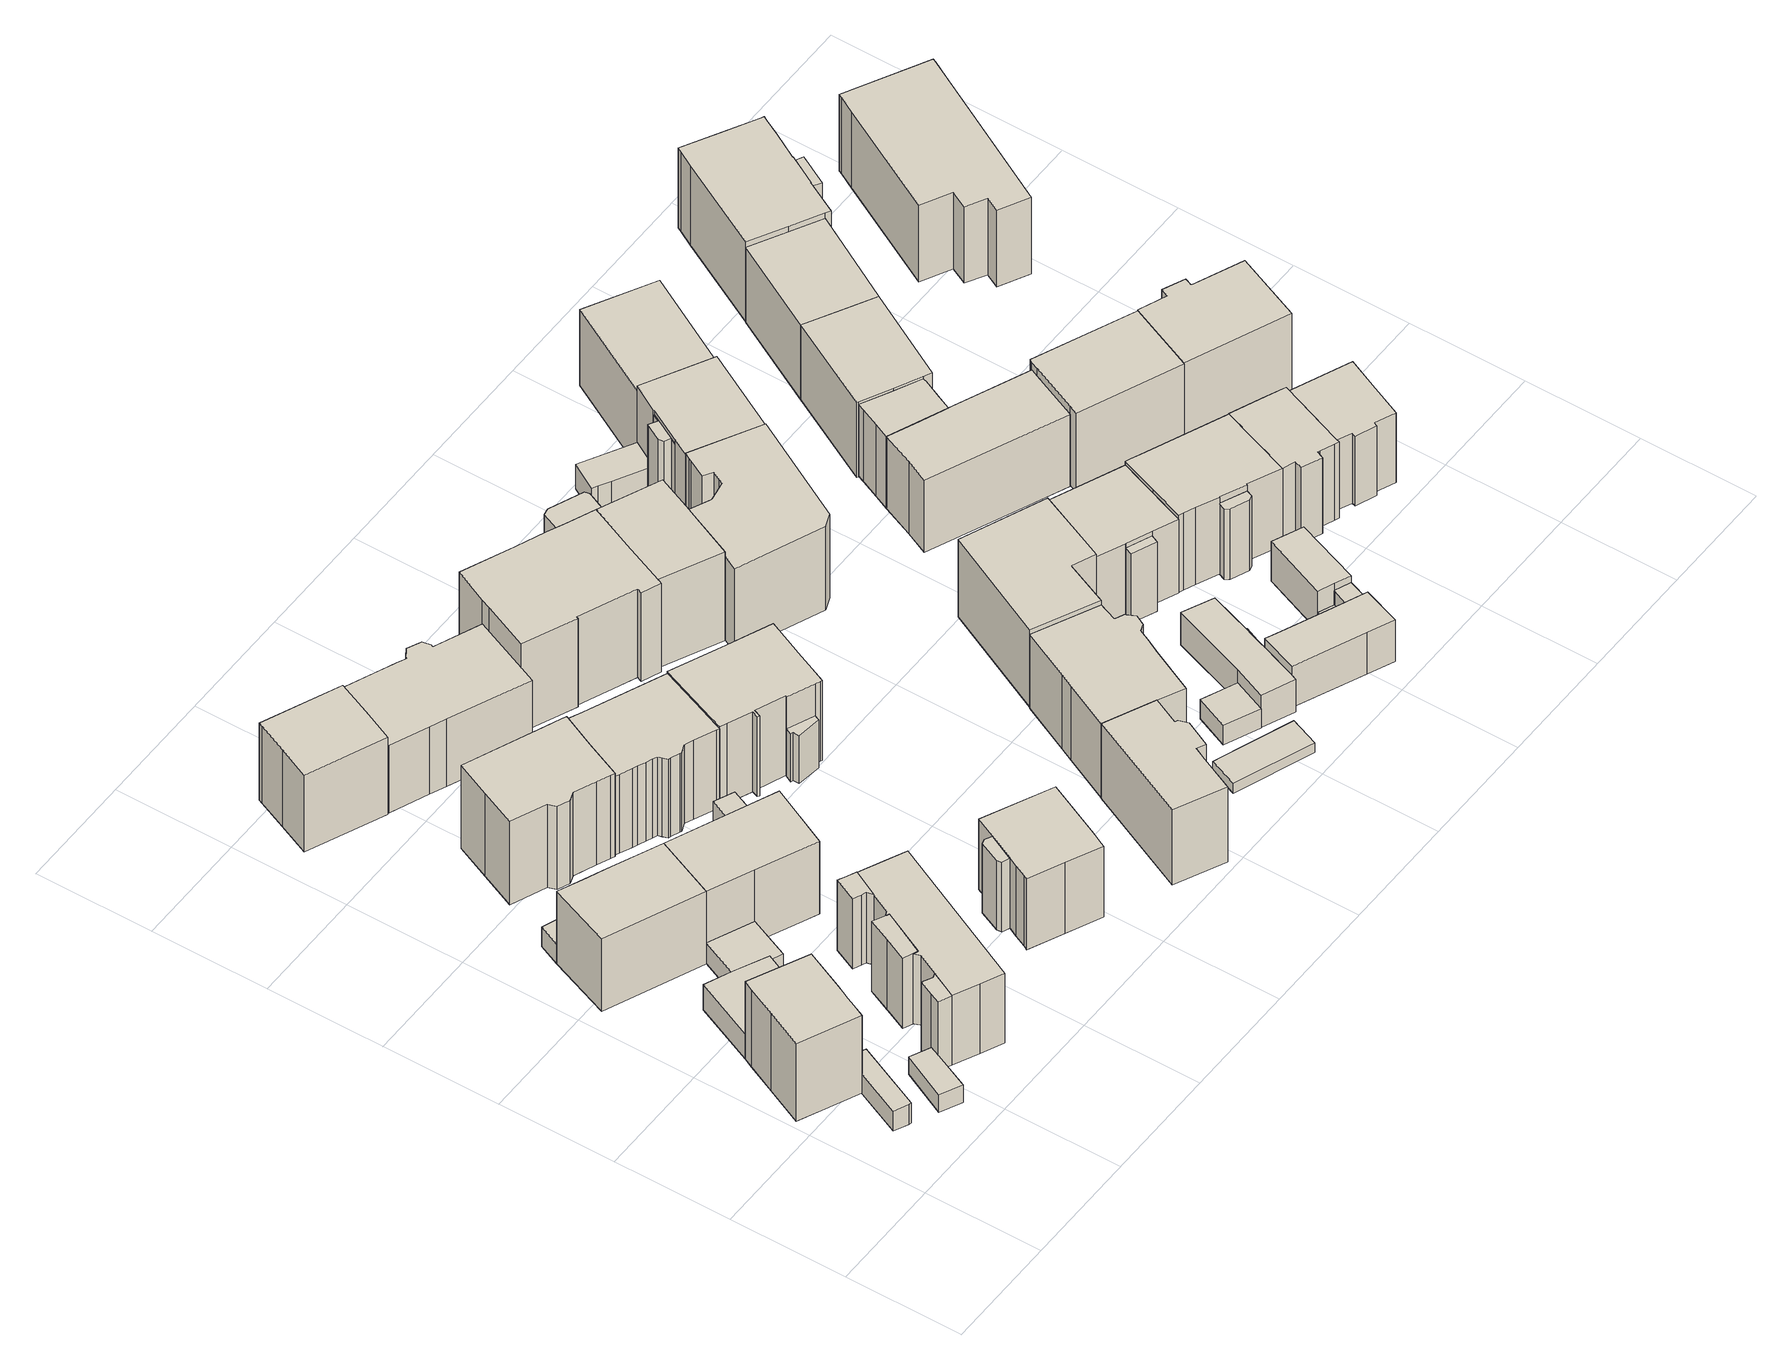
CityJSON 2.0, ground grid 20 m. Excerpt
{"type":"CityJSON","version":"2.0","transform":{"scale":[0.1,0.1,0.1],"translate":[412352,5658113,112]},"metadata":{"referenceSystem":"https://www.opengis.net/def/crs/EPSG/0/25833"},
"CityObjects":{
"building1":{"type":"Building","attributes":{"Dachtyp_tdc":"tdcPolyFlatRoof","Gemeindeschluessel":14612000,"Dachneigung":34.34,"QualitaetDacherkennung":62,"Geometrietyp2DReferenz":"3000","measuredHeight":5.16,"function":"31001_9998","roofType":"2100"},"geometry":[{"type":"Solid","lod":"1","boundaries":[[[[0,1,2,3,4,5]],[[6,7,8,9,10,11]],[[5,7,6,0]],[[4,8,7,5]],[[3,9,8,4]],[[2,10,9,3]],[[1,11,10,2]],[[0,6,11,1]]]]}]},
"building2":{"type":"Building","attributes":{"Dachtyp_tdc":"tdcGableRoof","Gemeindeschluessel":14612000,"Dachneigung":28.25,"QualitaetDacherkennung":65,"Geometrietyp2DReferenz":"3000","measuredHeight":18.01,"function":"31001_9998","roofType":"3100"},"geometry":[{"type":"Solid","lod":"1","boundaries":[[[[12,13,14,15,16,17,18,19]],[[20,21,22,23,24,25,26,27]],[[19,21,20,12]],[[18,22,21,19]],[[17,23,22,18]],[[16,24,23,17]],[[15,25,24,16]],[[14,26,25,15]],[[13,27,26,14]],[[12,20,27,13]]]]}]},
"building3":{"type":"Building","attributes":{"Dachtyp_tdc":"tdcPolyFlatRoof","Gemeindeschluessel":14612000,"Dachneigung":16.2,"QualitaetDacherkennung":81,"Geometrietyp2DReferenz":"3000","measuredHeight":4.14,"function":"31001_9998","roofType":"2100"},"geometry":[{"type":"Solid","lod":"1","boundaries":[[[[28,29,30,31,32]],[[33,34,35,36,37]],[[32,34,33,28]],[[31,35,34,32]],[[30,36,35,31]],[[29,37,36,30]],[[28,33,37,29]]]]}]},
"building4":{"type":"Building","attributes":{"Dachtyp_tdc":"tdcPolyFlatRoof","Gemeindeschluessel":14612000,"Dachneigung":0,"QualitaetDacherkennung":39,"Geometrietyp2DReferenz":"3000","measuredHeight":5.21,"function":"31001_9998","roofType":"1000"},"geometry":[{"type":"Solid","lod":"1","boundaries":[[[[38,39,40,41,42]],[[27,43,44,45,20]],[[42,43,27,38]],[[41,44,43,42]],[[40,45,44,41]],[[39,20,45,40]],[[38,27,20,39]]]]}]},
"building5":{"type":"Building","attributes":{"Dachtyp_tdc":"tdcFreeFormRoof","Gemeindeschluessel":14612000,"Dachneigung":33.65,"QualitaetDacherkennung":69,"Geometrietyp2DReferenz":"3000","measuredHeight":16.88,"function":"31001_9998","roofType":"5000"},"geometry":[{"type":"Solid","lod":"1","boundaries":[[[[46,47,48,49,50,51]],[[52,53,54,55,56,57]],[[51,53,52,46]],[[50,54,53,51]],[[49,55,54,50]],[[48,56,55,49]],[[47,57,56,48]],[[46,52,57,47]]]]}]},
"building6":{"type":"Building","attributes":{"Dachtyp_tdc":"tdcPolyFlatRoof","Gemeindeschluessel":14612000,"Dachneigung":0,"QualitaetDacherkennung":39,"Geometrietyp2DReferenz":"3000","measuredHeight":3.99,"function":"31001_9998","roofType":"1000"},"geometry":[{"type":"Solid","lod":"1","boundaries":[[[[58,59,60,61,62]],[[53,63,64,55,54]],[[62,63,53,58]],[[61,64,63,62]],[[60,55,64,61]],[[59,54,55,60]],[[58,53,54,59]]]]}]},
"building7":{"type":"Building","attributes":{"Dachtyp_tdc":"tdcPolyFlatRoof","Gemeindeschluessel":14612000,"Dachneigung":0,"QualitaetDacherkennung":56,"Geometrietyp2DReferenz":"3000","measuredHeight":4.19,"function":"31001_9998","roofType":"1000"},"geometry":[{"type":"Solid","lod":"1","boundaries":[[[[65,66,67,68,69]],[[70,71,72,73,74]],[[69,71,70,65]],[[68,72,71,69]],[[67,73,72,68]],[[66,74,73,67]],[[65,70,74,66]]]]}]},
"building8":{"type":"Building","attributes":{"Gemeindeschluessel":14612000,"Geometrietyp2DReferenz":"3000","function":"31001_9998","roofType":"9999"},"children":["building8-1","building8-2","building8-3","building8-4"]},
"building8-1":{"type":"BuildingPart","attributes":{"Dachtyp_tdc":"tdcGableRoof","Dachneigung":26.52,"QualitaetDacherkennung":66,"Geometrietyp2DReferenz":"3000","measuredHeight":15.85,"roofType":"3100"},"parents":["building8"],"geometry":[{"type":"Solid","lod":"1","boundaries":[[[[75,76,77,78,79,80,81,82,83,84,85,86,87,88]],[[89,90,91,92,93,94,95,96,97,98,99,100,101,102]],[[88,90,89,75]],[[87,91,90,88]],[[86,92,91,87]],[[85,93,92,86]],[[84,94,93,85]],[[83,95,94,84]],[[82,96,95,83]],[[81,97,96,82]],[[80,98,97,81]],[[79,99,98,80]],[[78,100,99,79]],[[77,101,100,78]],[[76,102,101,77]],[[75,89,102,76]]]]}]},
"building8-2":{"type":"BuildingPart","attributes":{"Dachtyp_tdc":"tdcGableRoof","Dachneigung":33.13,"QualitaetDacherkennung":48,"Geometrietyp2DReferenz":"3000","measuredHeight":15.99,"roofType":"3100"},"parents":["building8"],"geometry":[{"type":"Solid","lod":"1","boundaries":[[[[103,104,105,106,107,108,109]],[[93,92,91,90,110,111,112]],[[109,92,93,103]],[[108,91,92,109]],[[107,90,91,108]],[[106,110,90,107]],[[105,111,110,106]],[[104,112,111,105]],[[103,93,112,104]]]]}]},
"building8-3":{"type":"BuildingPart","attributes":{"Dachtyp_tdc":"tdcPolyFlatRoof","Dachneigung":33.88,"QualitaetDacherkennung":42,"Geometrietyp2DReferenz":"3000","measuredHeight":16.02,"roofType":"2100"},"parents":["building8"],"geometry":[{"type":"Solid","lod":"1","boundaries":[[[[113,114,115,116,117,118]],[[101,119,120,121,122,102]],[[118,119,101,113]],[[117,120,119,118]],[[116,121,120,117]],[[115,122,121,116]],[[114,102,122,115]],[[113,101,102,114]]]]}]},
"building8-4":{"type":"BuildingPart","attributes":{"Dachtyp_tdc":"tdcFreeFormRoof","Dachneigung":62.09,"QualitaetDacherkennung":12,"Geometrietyp2DReferenz":"3000","measuredHeight":16.05,"roofType":"5000"},"parents":["building8"],"geometry":[{"type":"Solid","lod":"1","boundaries":[[[[123,124,125,126,127,128,129]],[[130,96,95,131,132,133,134]],[[128,96,130,129]],[[127,95,96,128]],[[126,131,95,127]],[[125,132,131,126]],[[124,133,132,125]],[[123,134,133,124]],[[129,130,134,123]]]]}]},
"building9":{"type":"Building","attributes":{"Dachtyp_tdc":"tdcFreeFormRoof","Gemeindeschluessel":14612000,"Dachneigung":34.91,"QualitaetDacherkennung":48,"Geometrietyp2DReferenz":"3000","measuredHeight":17.02,"function":"31001_9998","roofType":"5000"},"geometry":[{"type":"Solid","lod":"1","boundaries":[[[[48,47,135,136,137,138]],[[56,139,140,141,142,57]],[[138,139,56,48]],[[137,140,139,138]],[[136,141,140,137]],[[135,142,141,136]],[[47,57,142,135]],[[48,56,57,47]]]]}]},
"building10":{"type":"Building","attributes":{"Dachtyp_tdc":"tdcGableRoof","Gemeindeschluessel":14612000,"Dachneigung":26.58,"QualitaetDacherkennung":82,"Geometrietyp2DReferenz":"3000","measuredHeight":17.39,"function":"31001_9998","roofType":"3100"},"geometry":[{"type":"Solid","lod":"1","boundaries":[[[[143,144,145,146,147,148,149]],[[150,151,152,153,154,155,156]],[[149,151,150,143]],[[148,152,151,149]],[[147,153,152,148]],[[146,154,153,147]],[[145,155,154,146]],[[144,156,155,145]],[[143,150,156,144]]]]}]},
"building11":{"type":"Building","attributes":{"Dachtyp_tdc":"tdcGableRoof","Gemeindeschluessel":14612000,"Dachneigung":32.13,"QualitaetDacherkennung":77,"Geometrietyp2DReferenz":"3000","measuredHeight":19.62,"function":"31001_9998","roofType":"3100"},"geometry":[{"type":"Solid","lod":"1","boundaries":[[[[157,158,159,160,161,162,163,164,165,166,167,168,169,170]],[[171,172,173,174,175,176,177,178,179,180,181,182,183,184]],[[170,172,171,157]],[[169,173,172,170]],[[168,174,173,169]],[[167,175,174,168]],[[166,176,175,167]],[[165,177,176,166]],[[164,178,177,165]],[[163,179,178,164]],[[162,180,179,163]],[[161,181,180,162]],[[160,182,181,161]],[[159,183,182,160]],[[158,184,183,159]],[[157,171,184,158]]]]}]},
"building12":{"type":"Building","attributes":{"Dachtyp_tdc":"tdcPolyFlatRoof","Gemeindeschluessel":14612000,"Dachneigung":3.37,"QualitaetDacherkennung":63,"Geometrietyp2DReferenz":"3000","measuredHeight":4.51,"function":"31001_9998","roofType":"2100"},"geometry":[{"type":"Solid","lod":"1","boundaries":[[[[185,186,187,188]],[[189,190,191,192]],[[188,190,189,185]],[[187,191,190,188]],[[186,192,191,187]],[[185,189,192,186]]]]}]},
"building13":{"type":"Building","attributes":{"Gemeindeschluessel":14612000,"Geometrietyp2DReferenz":"3000","function":"31001_9998","roofType":"9999"},"children":["building13-1","building13-2"]},
"building13-1":{"type":"BuildingPart","attributes":{"Dachtyp_tdc":"tdcPolyFlatRoof","Dachneigung":0,"QualitaetDacherkennung":64,"Geometrietyp2DReferenz":"3000","measuredHeight":14.46,"roofType":"1000"},"parents":["building13"],"geometry":[{"type":"Solid","lod":"1","boundaries":[[[[193,194,195,196,197,198]],[[199,200,201,202,203,204]],[[198,200,199,193]],[[197,201,200,198]],[[196,202,201,197]],[[195,203,202,196]],[[194,204,203,195]],[[193,199,204,194]]]]}]},
"building13-2":{"type":"BuildingPart","attributes":{"Dachtyp_tdc":"tdcGableRoof","Dachneigung":15.52,"QualitaetDacherkennung":76,"Geometrietyp2DReferenz":"3000","measuredHeight":15.47,"roofType":"3100"},"parents":["building13"],"geometry":[{"type":"Solid","lod":"1","boundaries":[[[[205,206,207,208,209,210,211,212,213,214,215,216,217]],[[218,219,220,221,222,223,224,199,204,225,226,227,228]],[[217,219,218,205]],[[216,220,219,217]],[[215,221,220,216]],[[214,222,221,215]],[[213,223,222,214]],[[212,224,223,213]],[[211,199,224,212]],[[210,204,199,211]],[[209,225,204,210]],[[208,226,225,209]],[[207,227,226,208]],[[206,228,227,207]],[[205,218,228,206]]]]}]},
"building14":{"type":"Building","attributes":{"Dachtyp_tdc":"tdcFreeFormRoof","Gemeindeschluessel":14612000,"Dachneigung":14.68,"QualitaetDacherkennung":11,"Geometrietyp2DReferenz":"3000","measuredHeight":4.76,"function":"31001_9998","roofType":"5000"},"geometry":[{"type":"Solid","lod":"1","boundaries":[[[[229,230,231,232,233]],[[189,234,235,236,190]],[[233,234,189,229]],[[232,235,234,233]],[[231,236,235,232]],[[230,190,236,231]],[[229,189,190,230]]]]}]},
"building15":{"type":"Building","attributes":{"Dachtyp_tdc":"tdcGableRoof","Gemeindeschluessel":14612000,"Dachneigung":31.73,"QualitaetDacherkennung":75,"Geometrietyp2DReferenz":"3000","measuredHeight":18.69,"function":"31001_9998","roofType":"3100"},"geometry":[{"type":"Solid","lod":"1","boundaries":[[[[237,238,239,240,241,242,243,244,245,246,247,248,249,250,251,252,253,254,255,256,257,258]],[[259,260,261,262,263,264,265,266,267,268,269,270,271,272,273,274,275,276,277,278,279,280]],[[258,260,259,237]],[[257,261,260,258]],[[256,262,261,257]],[[255,263,262,256]],[[254,264,263,255]],[[253,265,264,254]],[[252,266,265,253]],[[251,267,266,252]],[[250,268,267,251]],[[249,269,268,250]],[[248,270,269,249]],[[247,271,270,248]],[[246,272,271,247]],[[245,273,272,246]],[[244,274,273,245]],[[243,275,274,244]],[[242,276,275,243]],[[241,277,276,242]],[[240,278,277,241]],[[239,279,278,240]],[[238,280,279,239]],[[237,259,280,238]]]]}]},
"building16":{"type":"Building","attributes":{"Dachtyp_tdc":"tdcPolyFlatRoof","Gemeindeschluessel":14612000,"Dachneigung":0,"QualitaetDacherkennung":41,"Geometrietyp2DReferenz":"3000","measuredHeight":13.94,"function":"31001_9998","roofType":"1000"},"geometry":[{"type":"Solid","lod":"1","boundaries":[[[[281,282,283,284,285,286,287,288,289,290,291,292,293,294,295,296,297]],[[298,299,300,301,302,303,304,305,306,307,308,309,310,311,312,313,314]],[[297,299,298,281]],[[296,300,299,297]],[[295,301,300,296]],[[294,302,301,295]],[[293,303,302,294]],[[292,304,303,293]],[[291,305,304,292]],[[290,306,305,291]],[[289,307,306,290]],[[288,308,307,289]],[[287,309,308,288]],[[286,310,309,287]],[[285,311,310,286]],[[284,312,311,285]],[[283,313,312,284]],[[282,314,313,283]],[[281,298,314,282]]]]}]},
"building17":{"type":"Building","attributes":{"Gemeindeschluessel":14612000,"Geometrietyp2DReferenz":"3000","function":"31001_9998","roofType":"9999"},"children":["building17-1","building17-2"]},
"building17-1":{"type":"BuildingPart","attributes":{"Dachtyp_tdc":"tdcFreeFormRoof","Dachneigung":54.21,"QualitaetDacherkennung":9,"Geometrietyp2DReferenz":"3000","measuredHeight":11.72,"roofType":"5000"},"parents":["building17"],"geometry":[{"type":"Solid","lod":"1","boundaries":[[[[315,316,317,318,319,320]],[[321,322,323,324,325,326]],[[320,322,321,315]],[[319,323,322,320]],[[318,324,323,319]],[[317,325,324,318]],[[316,326,325,317]],[[315,321,326,316]]]]}]},
"building17-2":{"type":"BuildingPart","attributes":{"Dachtyp_tdc":"tdcGableRoof","Dachneigung":31.08,"QualitaetDacherkennung":66,"Geometrietyp2DReferenz":"3000","measuredHeight":18.93,"roofType":"3100"},"parents":["building17"],"geometry":[{"type":"Solid","lod":"1","boundaries":[[[[327,328,329,330,331,332,333,334,335,336,337,338,339,340,341,342,343,344]],[[321,326,345,346,347,348,349,350,351,352,353,354,355,356,357,358,359,360]],[[344,326,321,327]],[[343,345,326,344]],[[342,346,345,343]],[[341,347,346,342]],[[340,348,347,341]],[[339,349,348,340]],[[338,350,349,339]],[[337,351,350,338]],[[336,352,351,337]],[[335,353,352,336]],[[334,354,353,335]],[[333,355,354,334]],[[332,356,355,333]],[[331,357,356,332]],[[330,358,357,331]],[[329,359,358,330]],[[328,360,359,329]],[[327,321,360,328]]]]}]},
"building18":{"type":"Building","attributes":{"Dachtyp_tdc":"tdcFreeFormRoof","Gemeindeschluessel":14612000,"Dachneigung":38.92,"QualitaetDacherkennung":61,"Geometrietyp2DReferenz":"3000","measuredHeight":17.35,"function":"31001_9998","roofType":"5000"},"geometry":[{"type":"Solid","lod":"1","boundaries":[[[[361,362,363,364,365,366,367,368,369,370]],[[371,372,373,374,375,376,377,378,379,380]],[[370,372,371,361]],[[369,373,372,370]],[[368,374,373,369]],[[367,375,374,368]],[[366,376,375,367]],[[365,377,376,366]],[[364,378,377,365]],[[363,379,378,364]],[[362,380,379,363]],[[361,371,380,362]]]]}]},
"building19":{"type":"Building","attributes":{"name":"Semper-Oberschule","Gemeindeschluessel":14612000,"Geometrietyp2DReferenz":"3000","function":"31001_3021","roofType":"9999"},"children":["building19-1","building19-2","building19-3"]},
"building19-1":{"type":"BuildingPart","attributes":{"Dachtyp_tdc":"tdcGableRoof","Dachneigung":18.39,"QualitaetDacherkennung":88,"Geometrietyp2DReferenz":"3000","measuredHeight":19.8,"roofType":"3100"},"parents":["building19"],"geometry":[{"type":"Solid","lod":"1","boundaries":[[[[381,382,383,384,385,386,387]],[[388,389,390,391,392,393,394]],[[387,389,388,381]],[[386,390,389,387]],[[385,391,390,386]],[[384,392,391,385]],[[383,393,392,384]],[[382,394,393,383]],[[381,388,394,382]]]]}]},
"building19-2":{"type":"BuildingPart","attributes":{"Dachtyp_tdc":"tdcPolyFlatRoof","Dachneigung":0,"QualitaetDacherkennung":84,"Geometrietyp2DReferenz":"3000","measuredHeight":15.2,"roofType":"1000"},"parents":["building19"],"geometry":[{"type":"Solid","lod":"1","boundaries":[[[[395,396,397,398,399,400,401,402,403]],[[404,405,406,407,408,390,409,410,411]],[[403,405,404,395]],[[402,406,405,403]],[[401,407,406,402]],[[400,408,407,401]],[[399,390,408,400]],[[398,409,390,399]],[[397,410,409,398]],[[396,411,410,397]],[[395,404,411,396]]]]}]},
"building19-3":{"type":"BuildingPart","attributes":{"Dachtyp_tdc":"tdcFreeFormRoof","Dachneigung":18.55,"QualitaetDacherkennung":70,"Geometrietyp2DReferenz":"3000","measuredHeight":19.82,"roofType":"5000"},"parents":["building19"],"geometry":[{"type":"Solid","lod":"1","boundaries":[[[[412,413,414,415,416,417,418,419,420,421,382,381,387,422,423]],[[424,425,409,389,388,394,426,427,428,429,430,431,432,433,434]],[[423,425,424,412]],[[422,409,425,423]],[[387,389,409,422]],[[381,388,389,387]],[[382,394,388,381]],[[421,426,394,382]],[[420,427,426,421]],[[419,428,427,420]],[[418,429,428,419]],[[417,430,429,418]],[[416,431,430,417]],[[415,432,431,416]],[[414,433,432,415]],[[413,434,433,414]],[[412,424,434,413]]]]}]},
"building20":{"type":"Building","attributes":{"Dachtyp_tdc":"tdcFreeFormRoof","Gemeindeschluessel":14612000,"Dachneigung":30.52,"QualitaetDacherkennung":68,"Geometrietyp2DReferenz":"3000","measuredHeight":17.74,"function":"31001_9998","roofType":"5000"},"geometry":[{"type":"Solid","lod":"1","boundaries":[[[[435,436,437,438,439,440,441,442,443,444,445,446,447,448]],[[449,450,451,452,453,454,455,456,457,458,459,460,461,462]],[[448,450,449,435]],[[447,451,450,448]],[[446,452,451,447]],[[445,453,452,446]],[[444,454,453,445]],[[443,455,454,444]],[[442,456,455,443]],[[441,457,456,442]],[[440,458,457,441]],[[439,459,458,440]],[[438,460,459,439]],[[437,461,460,438]],[[436,462,461,437]],[[435,449,462,436]]]]}]},
"building21":{"type":"Building","attributes":{"Dachtyp_tdc":"tdcPolyFlatRoof","Gemeindeschluessel":14612000,"Dachneigung":3.15,"QualitaetDacherkennung":55,"Geometrietyp2DReferenz":"3000","measuredHeight":2.19,"function":"31001_9998","roofType":"2100"},"geometry":[{"type":"Solid","lod":"1","boundaries":[[[[463,464,465,466]],[[467,468,469,470]],[[466,468,467,463]],[[465,469,468,466]],[[464,470,469,465]],[[463,467,470,464]]]]}]},
"building22":{"type":"Building","attributes":{"Dachtyp_tdc":"tdcPolyFlatRoof","Gemeindeschluessel":14612000,"Dachneigung":0,"QualitaetDacherkennung":30,"Geometrietyp2DReferenz":"3000","measuredHeight":4.08,"function":"31001_9998","roofType":"1000"},"geometry":[{"type":"Solid","lod":"1","boundaries":[[[[471,472,473,474]],[[475,476,477,478]],[[474,476,475,471]],[[473,477,476,474]],[[472,478,477,473]],[[471,475,478,472]]]]}]},
"building23":{"type":"Building","attributes":{"Dachtyp_tdc":"tdcFreeFormRoof","Gemeindeschluessel":14612000,"Dachneigung":10.37,"QualitaetDacherkennung":25,"Geometrietyp2DReferenz":"3000","measuredHeight":19.78,"function":"31001_9998","roofType":"5000"},"geometry":[{"type":"Solid","lod":"1","boundaries":[[[[479,480,481,482,483,484,485,486,487,488,489,490,491,492]],[[493,494,495,496,497,498,499,500,501,502,503,504,505,506]],[[492,494,493,479]],[[491,495,494,492]],[[490,496,495,491]],[[489,497,496,490]],[[488,498,497,489]],[[487,499,498,488]],[[486,500,499,487]],[[485,501,500,486]],[[484,502,501,485]],[[483,503,502,484]],[[482,504,503,483]],[[481,505,504,482]],[[480,506,505,481]],[[479,493,506,480]]]]}]},
"building24":{"type":"Building","attributes":{"Dachtyp_tdc":"tdcFreeFormRoof","Gemeindeschluessel":14612000,"Dachneigung":28.22,"QualitaetDacherkennung":51,"Geometrietyp2DReferenz":"3000","measuredHeight":17.81,"function":"31001_9998","roofType":"5000"},"geometry":[{"type":"Solid","lod":"1","boundaries":[[[[507,508,509,510,511,512]],[[513,514,515,516,517,518]],[[512,514,513,507]],[[511,515,514,512]],[[510,516,515,511]],[[509,517,516,510]],[[508,518,517,509]],[[507,513,518,508]]]]}]},
"building25":{"type":"Building","attributes":{"Dachtyp_tdc":"tdcPolyFlatRoof","Gemeindeschluessel":14612000,"Dachneigung":0,"QualitaetDacherkennung":80,"Geometrietyp2DReferenz":"3000","measuredHeight":6.77,"function":"31001_9998","roofType":"1000"},"geometry":[{"type":"Solid","lod":"1","boundaries":[[[[519,520,521,522,523,524,525,526,527,528]],[[529,530,531,532,533,534,535,536,537,538]],[[528,530,529,519]],[[527,531,530,528]],[[526,532,531,527]],[[525,533,532,526]],[[524,534,533,525]],[[523,535,534,524]],[[522,536,535,523]],[[521,537,536,522]],[[520,538,537,521]],[[519,529,538,520]]]]}]},
"building26":{"type":"Building","attributes":{"Dachtyp_tdc":"tdcPolyFlatRoof","Gemeindeschluessel":14612000,"Dachneigung":0,"QualitaetDacherkennung":2,"Geometrietyp2DReferenz":"3000","measuredHeight":3.84,"function":"31001_9998","roofType":"1000"},"geometry":[{"type":"Solid","lod":"1","boundaries":[[[[539,540,541,542]],[[543,544,545,546]],[[542,544,543,539]],[[541,545,544,542]],[[540,546,545,541]],[[539,543,546,540]]]]}]},
"building27":{"type":"Building","attributes":{"Dachtyp_tdc":"tdcPolyFlatRoof","Gemeindeschluessel":14612000,"Dachneigung":23.3,"QualitaetDacherkennung":62,"Geometrietyp2DReferenz":"3000","measuredHeight":3.31,"function":"31001_9998","roofType":"2100"},"geometry":[{"type":"Solid","lod":"1","boundaries":[[[[547,548,549,550]],[[544,543,551,552]],[[550,543,544,547]],[[549,551,543,550]],[[548,552,551,549]],[[547,544,552,548]]]]}]},
"building28":{"type":"Building","attributes":{"Dachtyp_tdc":"tdcPolyFlatRoof","Gemeindeschluessel":14612000,"Dachneigung":13.62,"QualitaetDacherkennung":60,"Geometrietyp2DReferenz":"3000","measuredHeight":3.19,"function":"31001_9998","roofType":"2100"},"geometry":[{"type":"Solid","lod":"1","boundaries":[[[[553,554,555,556]],[[557,558,559,560]],[[556,558,557,553]],[[555,559,558,556]],[[554,560,559,555]],[[553,557,560,554]]]]}]},
"building29":{"type":"Building","attributes":{"Dachtyp_tdc":"tdcPolyFlatRoof","Gemeindeschluessel":14612000,"Dachneigung":5.84,"QualitaetDacherkennung":82,"Geometrietyp2DReferenz":"3000","measuredHeight":8.8,"function":"31001_9998","roofType":"2100"},"geometry":[{"type":"Solid","lod":"1","boundaries":[[[[561,562,563,564,565,566,567,568,569]],[[570,571,572,573,574,575,576,577,578]],[[569,571,570,561]],[[568,572,571,569]],[[567,573,572,568]],[[566,574,573,567]],[[565,575,574,566]],[[564,576,575,565]],[[563,577,576,564]],[[562,578,577,563]],[[561,570,578,562]]]]}]},
"building30":{"type":"Building","attributes":{"Dachtyp_tdc":"tdcPolyFlatRoof","Gemeindeschluessel":14612000,"Dachneigung":3.34,"QualitaetDacherkennung":68,"Geometrietyp2DReferenz":"3000","measuredHeight":5.27,"function":"31001_9998","roofType":"2100"},"geometry":[{"type":"Solid","lod":"1","boundaries":[[[[579,580,581,582,583,584]],[[585,586,587,588,589,590]],[[584,586,585,579]],[[583,587,586,584]],[[582,588,587,583]],[[581,589,588,582]],[[580,590,589,581]],[[579,585,590,580]]]]}]},
"building31":{"type":"Building","attributes":{"Gemeindeschluessel":14612000,"Geometrietyp2DReferenz":"3000","function":"31001_9998","roofType":"9999"},"children":["building31-1","building31-2"]},
"building31-1":{"type":"BuildingPart","attributes":{"Dachtyp_tdc":"tdcPolyFlatRoof","Dachneigung":21.96,"QualitaetDacherkennung":55,"Geometrietyp2DReferenz":"3000","measuredHeight":14.62,"roofType":"2100"},"parents":["building31"],"geometry":[{"type":"Solid","lod":"1","boundaries":[[[[591,592,593,594,595]],[[596,597,598,599,600]],[[595,597,596,591]],[[594,598,597,595]],[[593,599,598,594]],[[592,600,599,593]],[[591,596,600,592]]]]}]},
"building31-2":{"type":"BuildingPart","attributes":{"Dachtyp_tdc":"tdcGableRoof","Dachneigung":26.41,"QualitaetDacherkennung":79,"Geometrietyp2DReferenz":"3000","measuredHeight":17.01,"roofType":"3100"},"parents":["building31"],"geometry":[{"type":"Solid","lod":"1","boundaries":[[[[601,602,603,604,605,606,607,608,609]],[[598,597,610,611,612,613,614,615,599]],[[609,598,599,601]],[[608,597,598,609]],[[607,610,597,608]],[[606,611,610,607]],[[605,612,611,606]],[[604,613,612,605]],[[603,614,613,604]],[[602,615,614,603]],[[601,599,615,602]]]]}]},
"building32":{"type":"Building","attributes":{"Dachtyp_tdc":"tdcPolyFlatRoof","Gemeindeschluessel":14612000,"Dachneigung":0,"QualitaetDacherkennung":42,"Geometrietyp2DReferenz":"3000","measuredHeight":3.81,"function":"31001_9998","roofType":"1000"},"geometry":[{"type":"Solid","lod":"1","boundaries":[[[[616,617,618,619,620,621]],[[622,623,624,625,626,627]],[[621,623,622,616]],[[620,624,623,621]],[[619,625,624,620]],[[618,626,625,619]],[[617,627,626,618]],[[616,622,627,617]]]]}]},
"building33":{"type":"Building","attributes":{"Gemeindeschluessel":14612000,"Geometrietyp2DReferenz":"3000","function":"31001_9998","roofType":"9999"},"children":["building33-1","building33-2"]},
"building33-1":{"type":"BuildingPart","attributes":{"Dachtyp_tdc":"tdcGableRoof","Dachneigung":26.45,"QualitaetDacherkennung":80,"Geometrietyp2DReferenz":"3000","measuredHeight":18.53,"roofType":"3100"},"parents":["building33"],"geometry":[{"type":"Solid","lod":"1","boundaries":[[[[628,629,630,631,632,633,634,635,636,637]],[[638,639,640,641,642,643,644,645,646,647]],[[637,639,638,628]],[[636,640,639,637]],[[635,641,640,636]],[[634,642,641,635]],[[633,643,642,634]],[[632,644,643,633]],[[631,645,644,632]],[[630,646,645,631]],[[629,647,646,630]],[[628,638,647,629]]]]}]},
"building33-2":{"type":"BuildingPart","attributes":{"Dachtyp_tdc":"tdcPolyFlatRoof","Dachneigung":16.98,"QualitaetDacherkennung":43,"Geometrietyp2DReferenz":"3000","measuredHeight":16.33,"roofType":"2100"},"parents":["building33"],"geometry":[{"type":"Solid","lod":"1","boundaries":[[[[648,649,650,651,652,653,654,655,656]],[[657,658,640,639,638,647,659,660,661]],[[656,658,657,648]],[[655,640,658,656]],[[654,639,640,655]],[[653,638,639,654]],[[652,647,638,653]],[[651,659,647,652]],[[650,660,659,651]],[[649,661,660,650]],[[648,657,661,649]]]]}]},
"building34":{"type":"Building","attributes":{"Dachtyp_tdc":"tdcPolyFlatRoof","Gemeindeschluessel":14612000,"Dachneigung":4.42,"QualitaetDacherkennung":68,"Geometrietyp2DReferenz":"3000","measuredHeight":6.58,"function":"31001_9998","roofType":"2100"},"geometry":[{"type":"Solid","lod":"1","boundaries":[[[[662,663,664,665]],[[666,667,668,669]],[[665,667,666,662]],[[664,668,667,665]],[[663,669,668,664]],[[662,666,669,663]]]]}]},
"building35":{"type":"Building","attributes":{"Dachtyp_tdc":"tdcPolyFlatRoof","Gemeindeschluessel":14612000,"Dachneigung":8.71,"QualitaetDacherkennung":78,"Geometrietyp2DReferenz":"3000","measuredHeight":8.71,"function":"31001_9998","roofType":"2100"},"geometry":[{"type":"Solid","lod":"1","boundaries":[[[[670,671,672,673,674]],[[626,625,675,676,677]],[[674,625,626,670]],[[673,675,625,674]],[[672,676,675,673]],[[671,677,676,672]],[[670,626,677,671]]]]}]},
"building36":{"type":"Building","attributes":{"Gemeindeschluessel":14612000,"Geometrietyp2DReferenz":"3000","function":"31001_9998","roofType":"9999"},"children":["building36-1","building36-2"]},
"building36-1":{"type":"BuildingPart","attributes":{"Dachtyp_tdc":"tdcGableRoof","Dachneigung":36.36,"QualitaetDacherkennung":57,"Geometrietyp2DReferenz":"3000","measuredHeight":16.94,"roofType":"3100"},"parents":["building36"],"geometry":[{"type":"Solid","lod":"1","boundaries":[[[[678,679,680,681,682,683,684,685,686,687]],[[688,689,690,691,692,693,694,695,696,697]],[[687,689,688,678]],[[686,690,689,687]],[[685,691,690,686]],[[684,692,691,685]],[[683,693,692,684]],[[682,694,693,683]],[[681,695,694,682]],[[680,696,695,681]],[[679,697,696,680]],[[678,688,697,679]]]]}]},
"building36-2":{"type":"BuildingPart","attributes":{"Dachtyp_tdc":"tdcGableRoof","Dachneigung":13.7,"QualitaetDacherkennung":33,"Geometrietyp2DReferenz":"3000","measuredHeight":16.45,"roofType":"3100"},"parents":["building36"],"geometry":[{"type":"Solid","lod":"1","boundaries":[[[[698,699,700,701,702,703,687,685]],[[704,691,689,705,706,707,708,709]],[[685,691,704,698]],[[687,689,691,685]],[[703,705,689,687]],[[702,706,705,703]],[[701,707,706,702]],[[700,708,707,701]],[[699,709,708,700]],[[698,704,709,699]]]]}]},
"building37":{"type":"Building","attributes":{"Gemeindeschluessel":14612000,"Geometrietyp2DReferenz":"3000","function":"31001_9998","roofType":"9999"},"children":["building37-1","building37-2"]},
"building37-1":{"type":"BuildingPart","attributes":{"Dachtyp_tdc":"tdcFreeFormRoof","Dachneigung":31.85,"QualitaetDacherkennung":52,"Geometrietyp2DReferenz":"3000","measuredHeight":15.4,"roofType":"5000"},"parents":["building37"],"geometry":[{"type":"Solid","lod":"1","boundaries":[[[[710,711,712,713,714,715]],[[716,717,718,719,720,721]],[[715,717,716,710]],[[714,718,717,715]],[[713,719,718,714]],[[712,720,719,713]],[[711,721,720,712]],[[710,716,721,711]]]]}]},
"building37-2":{"type":"BuildingPart","attributes":{"Dachtyp_tdc":"tdcGableRoof","Dachneigung":32.22,"QualitaetDacherkennung":89,"Geometrietyp2DReferenz":"3000","measuredHeight":17.97,"roofType":"3100"},"parents":["building37"],"geometry":[{"type":"Solid","lod":"1","boundaries":[[[[722,723,724,725,726,727,728,729,730,731,732,733,734,735]],[[716,721,736,737,738,739,740,741,742,743,744,745,746,747]],[[735,721,716,722]],[[734,736,721,735]],[[733,737,736,734]],[[732,738,737,733]],[[731,739,738,732]],[[730,740,739,731]],[[729,741,740,730]],[[728,742,741,729]],[[727,743,742,728]],[[726,744,743,727]],[[725,745,744,726]],[[724,746,745,725]],[[723,747,746,724]],[[722,716,747,723]]]]}]},
"building38":{"type":"Building","attributes":{"Dachtyp_tdc":"tdcPolyFlatRoof","Gemeindeschluessel":14612000,"Dachneigung":0,"QualitaetDacherkennung":53,"Geometrietyp2DReferenz":"3000","measuredHeight":15.71,"function":"31001_9998","roofType":"1000"},"geometry":[{"type":"Solid","lod":"1","boundaries":[[[[748,749,750,751]],[[752,753,587,754]],[[751,753,752,748]],[[750,587,753,751]],[[749,754,587,750]],[[748,752,754,749]]]]}]},
"building39":{"type":"Building","attributes":{"Dachtyp_tdc":"tdcGableRoof","Gemeindeschluessel":14612000,"Dachneigung":31.42,"QualitaetDacherkennung":82,"Geometrietyp2DReferenz":"3000","measuredHeight":17.43,"function":"31001_9998","roofType":"3100"},"geometry":[{"type":"Solid","lod":"1","boundaries":[[[[755,756,757,758,759,760,761,762]],[[763,764,765,766,767,768,769,770]],[[762,764,763,755]],[[761,765,764,762]],[[760,766,765,761]],[[759,767,766,760]],[[758,768,767,759]],[[757,769,768,758]],[[756,770,769,757]],[[755,763,770,756]]]]}]},
"building40":{"type":"Building","attributes":{"Dachtyp_tdc":"tdcGableRoof","Gemeindeschluessel":14612000,"Dachneigung":28.94,"QualitaetDacherkennung":80,"Geometrietyp2DReferenz":"3000","measuredHeight":17.86,"function":"31001_9998","roofType":"3100"},"geometry":[{"type":"Solid","lod":"1","boundaries":[[[[771,772,773,774,775,776,777,778,779,780,781,782,783,784,785]],[[786,787,788,789,790,791,792,793,794,795,796,797,798,799,800]],[[785,787,786,771]],[[784,788,787,785]],[[783,789,788,784]],[[782,790,789,783]],[[781,791,790,782]],[[780,792,791,781]],[[779,793,792,780]],[[778,794,793,779]],[[777,795,794,778]],[[776,796,795,777]],[[775,797,796,776]],[[774,798,797,775]],[[773,799,798,774]],[[772,800,799,773]],[[771,786,800,772]]]]}]},
"building41":{"type":"Building","attributes":{"Dachtyp_tdc":"tdcFreeFormRoof","Gemeindeschluessel":14612000,"Dachneigung":31.81,"QualitaetDacherkennung":88,"Geometrietyp2DReferenz":"3000","measuredHeight":18.3,"function":"31001_9998","roofType":"5000"},"geometry":[{"type":"Solid","lod":"1","boundaries":[[[[801,802,803,804,805,806,807]],[[808,809,810,811,812,813,814]],[[807,809,808,801]],[[806,810,809,807]],[[805,811,810,806]],[[804,812,811,805]],[[803,813,812,804]],[[802,814,813,803]],[[801,808,814,802]]]]}]},
"building42":{"type":"Building","attributes":{"Dachtyp_tdc":"tdcGableRoof","Gemeindeschluessel":14612000,"Dachneigung":14.56,"QualitaetDacherkennung":81,"Geometrietyp2DReferenz":"3000","measuredHeight":15.3,"function":"31001_9998","roofType":"3100"},"geometry":[{"type":"Solid","lod":"1","boundaries":[[[[815,816,817,818,819,820,821,822,823,824]],[[825,826,827,828,829,830,831,832,833,834]],[[824,826,825,815]],[[823,827,826,824]],[[822,828,827,823]],[[821,829,828,822]],[[820,830,829,821]],[[819,831,830,820]],[[818,832,831,819]],[[817,833,832,818]],[[816,834,833,817]],[[815,825,834,816]]]]}]},
"building43":{"type":"Building","attributes":{"Dachtyp_tdc":"tdcGableRoof","Gemeindeschluessel":14612000,"Dachneigung":31.07,"QualitaetDacherkennung":83,"Geometrietyp2DReferenz":"3000","measuredHeight":17.42,"function":"31001_9998","roofType":"3100"},"geometry":[{"type":"Solid","lod":"1","boundaries":[[[[759,757,835,836]],[[767,837,838,769]],[[836,837,767,759]],[[835,838,837,836]],[[757,769,838,835]],[[759,767,769,757]]]]}]},
"building44":{"type":"Building","attributes":{"Dachtyp_tdc":"tdcFreeFormRoof","Gemeindeschluessel":14612000,"Dachneigung":31.5,"QualitaetDacherkennung":83,"Geometrietyp2DReferenz":"3000","measuredHeight":17.89,"function":"31001_9998","roofType":"5000"},"geometry":[{"type":"Solid","lod":"1","boundaries":[[[[839,840,841,842,843,844,845,846]],[[847,848,849,850,851,852,853,854]],[[846,848,847,839]],[[845,849,848,846]],[[844,850,849,845]],[[843,851,850,844]],[[842,852,851,843]],[[841,853,852,842]],[[840,854,853,841]],[[839,847,854,840]]]]}]},
"building45":{"type":"Building","attributes":{"Gemeindeschluessel":14612000,"Geometrietyp2DReferenz":"3000","function":"31001_9998","roofType":"9999"},"children":["building45-1","building45-2"]},
"building45-1":{"type":"BuildingPart","attributes":{"Dachtyp_tdc":"tdcPolyFlatRoof","Dachneigung":29.32,"QualitaetDacherkennung":58,"Geometrietyp2DReferenz":"3000","measuredHeight":16.18,"roofType":"2100"},"parents":["building45"],"geometry":[{"type":"Solid","lod":"1","boundaries":[[[[855,856,857,858]],[[859,860,861,862]],[[858,860,859,855]],[[857,861,860,858]],[[856,862,861,857]],[[855,859,862,856]]]]}]},
"building45-2":{"type":"BuildingPart","attributes":{"Dachtyp_tdc":"tdcGableRoof","Dachneigung":32.99,"QualitaetDacherkennung":81,"Geometrietyp2DReferenz":"3000","measuredHeight":18.76,"roofType":"3100"},"parents":["building45"],"geometry":[{"type":"Solid","lod":"1","boundaries":[[[[863,864,865,866,867,868,869,870,871,872,873,874,875,876,877,878]],[[879,880,881,859,862,882,883,884,885,886,887,888,889,890,891,892]],[[878,880,879,863]],[[877,881,880,878]],[[876,859,881,877]],[[875,862,859,876]],[[874,882,862,875]],[[873,883,882,874]],[[872,884,883,873]],[[871,885,884,872]],[[870,886,885,871]],[[869,887,886,870]],[[868,888,887,869]],[[867,889,888,868]],[[866,890,889,867]],[[865,891,890,866]],[[864,892,891,865]],[[863,879,892,864]]]]}]},
"building46":{"type":"Building","attributes":{"Dachtyp_tdc":"tdcFreeFormRoof","Gemeindeschluessel":14612000,"Dachneigung":30.41,"QualitaetDacherkennung":82,"Geometrietyp2DReferenz":"3000","measuredHeight":18.21,"function":"31001_9998","roofType":"5000"},"geometry":[{"type":"Solid","lod":"1","boundaries":[[[[893,894,895,896,897,898,899,900,901,902,903,904]],[[905,906,907,908,909,910,911,912,913,914,915,916]],[[904,906,905,893]],[[903,907,906,904]],[[902,908,907,903]],[[901,909,908,902]],[[900,910,909,901]],[[899,911,910,900]],[[898,912,911,899]],[[897,913,912,898]],[[896,914,913,897]],[[895,915,914,896]],[[894,916,915,895]],[[893,905,916,894]]]]}]}
},
"vertices":[
[99,92,54],[150,205,54],[123,218,54],[106,182,54],[71,104,54],[95,93,54],[99,92,13],[95,93,13],[71,104,13],[106,182,13],[123,218,13],[150,205,13],
[165,310,175],[67,357,175],[59,340,175],[36,291,175],[7,228,175],[106,182,175],[123,218,175],[135,244,175],[165,310,15],[135,244,15],[123,218,15],[106,182,15],[7,228,15],[36,291,15],[59,340,15],[67,357,15],
[174,54,49],[202,116,49],[209,133,49],[176,149,49],[138,71,49],[174,54,13],[138,71,13],[176,149,13],[209,133,13],[202,116,13],
[67,357,67],[165,310,67],[213,415,67],[160,441,67],[113,461,67],[113,461,15],[160,441,15],[213,415,15],
[29,579,164],[190,509,164],[234,613,164],[148,651,164],[112,666,164],[70,685,164],[29,579,14],[70,685,14],[112,666,14],[148,651,14],[234,613,14],[190,509,14],
[70,685,54],[112,666,54],[148,651,54],[163,693,54],[86,722,54],[86,722,14],[163,693,14],
[160,441,58],[213,415,58],[234,406,58],[264,476,58],[190,509,58],[160,441,16],[190,509,16],[264,476,16],[234,406,16],[213,415,16],
[262,188,161],[245,152,161],[223,106,161],[264,86,161],[301,69,161],[421,319,161],[385,336,161],[345,355,161],[322,310,161],[306,277,161],[297,273,161],[303,270,161],[266,195,161],[258,198,161],[262,188,17],[258,198,17],[266,195,17],[303,270,17],[297,273,17],[306,277,17],[322,310,17],[345,355,17],[385,336,17],[421,319,17],[301,69,17],[264,86,17],[223,106,17],[245,152,17],
[297,273,162],[277,283,162],[260,244,162],[242,205,162],[258,198,162],[266,195,162],[303,270,162],[242,205,17],[260,244,17],[277,283,17],
[223,106,160],[245,152,160],[237,149,160],[220,158,160],[209,133,160],[202,116,160],[202,116,17],[209,133,17],[220,158,17],[237,149,17],
[316,369,162],[298,330,162],[312,324,162],[319,321,162],[322,310,162],[345,355,162],[330,362,162],[330,362,17],[319,321,17],[312,324,17],[298,330,17],[316,369,17],
[264,476,164],[363,432,164],[412,535,164],[385,547,164],[385,547,14],[412,535,14],[363,432,14],[264,476,14],
[76,1164,167],[52,1109,167],[181,1053,167],[205,1108,167],[229,1164,167],[100,1220,167],[97,1213,167],[76,1164,8],[97,1213,8],[100,1220,8],[229,1164,8],[205,1108,8],[181,1053,8],[52,1109,8],
[265,751,182],[287,741,182],[294,738,182],[320,799,182],[347,858,182],[339,862,182],[317,871,182],[183,928,182],[157,868,182],[131,808,182],[189,783,182],[194,769,182],[214,761,182],[229,766,182],[265,751,10],[229,766,10],[214,761,10],[194,769,10],[189,783,10],[131,808,10],[157,868,10],[183,928,10],[317,871,10],[339,862,10],[347,858,10],[320,799,10],[294,738,10],[287,741,10],
[405,594,59],[385,547,59],[412,535,59],[433,582,59],[405,594,15],[433,582,15],[412,535,15],[385,547,15],
[489,190,163],[511,235,163],[500,241,163],[492,239,163],[476,203,163],[477,195,163],[489,190,19],[477,195,19],[476,203,19],[492,239,19],[500,241,19],[511,235,19],
[586,98,165],[596,118,165],[641,215,165],[584,242,165],[527,269,165],[511,235,165],[489,190,165],[490,190,165],[481,173,165],[472,153,165],[468,146,165],[526,119,165],[583,92,165],[586,98,19],[583,92,19],[526,119,19],[468,146,19],[472,153,19],[481,173,19],[490,190,19],[527,269,19],[584,242,19],[641,215,19],[596,118,19],
[405,594,55],[433,582,55],[460,645,55],[427,660,55],[399,597,55],[399,597,15],[427,660,15],[460,645,15],
[415,686,176],[451,670,176],[455,668,176],[479,729,176],[503,791,176],[373,847,176],[353,856,176],[347,858,176],[320,798,176],[294,738,176],[301,735,176],[321,726,176],[329,723,176],[342,717,176],[352,713,176],[360,710,176],[362,703,176],[365,694,176],[369,693,176],[384,687,176],[386,686,176],[401,692,176],[415,686,13],[401,692,13],[386,686,13],[384,687,13],[369,693,13],[365,694,13],[362,703,13],[360,710,13],[352,713,13],[342,717,13],[329,723,13],[321,726,13],[301,735,13],[294,738,13],[320,798,13],[347,858,13],[353,856,13],[373,847,13],[503,791,13],[479,729,13],[455,668,13],[451,670,13],
[455,1078,149],[378,1111,149],[380,1115,149],[377,1129,149],[354,1140,149],[341,1132,149],[339,1128,149],[324,1135,149],[299,1146,149],[233,1174,149],[229,1164,149],[181,1053,149],[183,1052,149],[246,1025,149],[272,1014,149],[404,957,149],[415,983,149],[455,1078,10],[415,983,10],[404,957,10],[272,1014,10],[246,1025,10],[183,1052,10],[181,1053,10],[229,1164,10],[233,1174,10],[299,1146,10],[324,1135,10],[339,1128,10],[341,1132,10],[354,1140,10],[377,1129,10],[380,1115,10],[378,1111,10],
[602,604,114],[558,623,114],[553,612,114],[557,611,114],[557,600,114],[598,595,114],[602,604,15],[598,595,15],[557,600,15],[557,611,15],[553,612,15],[558,623,15],
[602,604,180],[611,600,180],[613,599,180],[639,658,180],[666,720,180],[629,736,180],[594,751,180],[508,789,180],[503,791,180],[479,728,180],[455,668,180],[467,663,180],[506,646,180],[502,635,180],[505,633,180],[510,645,180],[559,625,180],[558,623,180],[559,625,15],[510,645,15],[505,633,15],[502,635,15],[506,646,15],[467,663,15],[455,668,15],[479,728,15],[503,791,15],[508,789,15],[594,751,15],[629,736,15],[666,720,15],[639,658,15],[613,599,15],[611,600,15],
[836,143,173],[857,188,173],[774,227,173],[691,48,173],[773,8,173],[800,67,173],[810,88,173],[825,81,173],[846,125,173],[841,141,173],[836,143,18],[841,141,18],[846,125,18],[825,81,18],[810,88,18],[800,67,18],[773,8,18],[691,48,18],[774,227,18],[857,188,18],
[661,969,199],[630,894,199],[728,846,199],[762,923,199],[771,943,199],[795,1000,199],[693,1045,199],[661,969,16],[693,1045,16],[795,1000,16],[771,943,16],[762,923,16],[728,846,16],[630,894,16],
[679,1119,168],[668,1117,168],[651,1076,168],[646,1065,168],[795,1000,168],[796,1002,168],[715,1035,168],[738,1087,168],[736,1095,168],[679,1119,16],[736,1095,16],[738,1087,16],[715,1035,16],[796,1002,16],[646,1065,16],[651,1076,16],[668,1117,16],
[567,1099,199],[481,1136,199],[455,1078,199],[448,1061,199],[415,983,199],[502,945,199],[503,948,199],[598,908,199],[594,899,199],[626,886,199],[646,1065,199],[618,1078,199],[567,1099,16],[618,1078,16],[626,886,16],[594,899,16],[598,908,16],[503,948,16],[502,945,16],[415,983,16],[448,1061,16],[455,1078,16],[481,1136,16],
[774,227,172],[857,188,172],[900,167,172],[936,243,172],[948,266,172],[957,285,172],[969,289,172],[978,306,172],[970,322,172],[955,329,172],[967,360,172],[862,411,172],[822,328,172],[811,305,172],[774,227,19],[811,305,19],[822,328,19],[862,411,19],[967,360,19],[955,329,19],[970,322,19],[978,306,19],[969,289,19],[957,285,19],[948,266,19],[936,243,19],[900,167,19],[857,188,19],
[1040,77,38],[908,127,38],[889,78,38],[1021,28,38],[1040,77,18],[1021,28,18],[889,78,18],[908,127,18],
[957,142,61],[1015,116,61],[1038,173,61],[981,198,61],[957,142,21],[981,198,21],[1038,173,21],[1015,116,21],
[840,962,190],[855,953,190],[847,938,190],[844,931,190],[810,925,190],[771,943,190],[728,846,190],[716,821,190],[858,761,190],[881,770,190],[976,946,190],[864,1007,190],[858,997,190],[856,992,190],[840,962,17],[856,992,17],[858,997,17],[864,1007,17],[976,946,17],[881,770,17],[858,761,17],[716,821,17],[728,846,17],[771,943,17],[810,925,17],[844,931,17],[847,938,17],[855,953,17],
[862,411,181],[967,360,181],[999,434,181],[1038,417,181],[1090,537,181],[951,596,181],[862,411,21],[951,596,21],[1090,537,21],[1038,417,21],[999,434,21],[967,360,21],
[1135,279,89],[1084,303,89],[1038,173,89],[1015,116,89],[1068,93,89],[1072,102,89],[1095,165,89],[1101,183,89],[1111,210,89],[1120,236,89],[1135,279,22],[1120,236,22],[1111,210,22],[1101,183,22],[1095,165,22],[1072,102,22],[1068,93,22],[1015,116,22],[1038,173,22],[1084,303,22],
[1101,183,63],[1095,165,63],[1112,157,63],[1120,176,63],[1101,183,25],[1120,176,25],[1112,157,25],[1095,165,25],
[1120,176,53],[1130,202,53],[1111,210,53],[1101,183,53],[1111,210,25],[1130,202,25],
[1130,202,52],[1141,227,52],[1120,236,52],[1111,210,52],[1130,202,23],[1111,210,23],[1120,236,23],[1141,227,23],
[1072,102,108],[1187,51,108],[1230,32,108],[1253,96,108],[1225,108,108],[1206,116,108],[1199,119,108],[1112,157,108],[1095,165,108],[1072,102,23],[1095,165,23],[1112,157,23],[1199,119,23],[1206,116,23],[1225,108,23],[1253,96,23],[1230,32,23],[1187,51,23],
[825,1143,70],[834,1138,70],[852,1127,70],[910,1095,70],[936,1141,70],[851,1189,70],[825,1143,19],[851,1189,19],[936,1141,19],[910,1095,19],[852,1127,19],[834,1138,19],
[1078,384,167],[1118,367,167],[1124,380,167],[1084,397,167],[1083,397,167],[1078,384,24],[1083,397,24],[1084,397,24],[1124,380,24],[1118,367,24],
[1124,380,176],[1165,362,176],[1188,425,176],[1210,485,176],[1090,537,176],[1064,478,176],[1038,417,176],[1083,397,176],[1084,397,176],[1038,417,24],[1064,478,24],[1090,537,24],[1210,485,24],[1188,425,24],[1165,362,24],
[1206,116,63],[1225,108,63],[1241,145,63],[1215,156,63],[1204,133,63],[1211,130,63],[1206,116,25],[1211,130,25],[1204,133,25],[1215,156,25],[1241,145,25],[1225,108,25],
[879,1035,187],[879,1036,187],[864,1007,187],[918,977,187],[976,946,187],[1048,1080,187],[991,1111,187],[936,1141,187],[910,1095,187],[911,1094,187],[879,1035,18],[911,1094,18],[910,1095,18],[936,1141,18],[991,1111,18],[1048,1080,18],[976,946,18],[918,977,18],[864,1007,18],[879,1036,18],
[889,1090,178],[873,1061,178],[875,1052,178],[885,1047,178],[879,1036,178],[879,1035,178],[911,1094,178],[910,1095,178],[903,1082,178],[889,1090,18],[903,1082,18],[885,1047,18],[875,1052,18],[873,1061,18],
[1241,145,93],[1225,108,93],[1253,96,93],[1267,134,93],[1241,145,28],[1267,134,28],[1253,96,28],[1225,108,28],
[1241,145,107],[1267,134,107],[1308,244,107],[1258,266,107],[1215,156,107],[1258,266,25],[1308,244,25],[1267,134,25],
[1174,784,172],[1188,814,172],[1190,821,172],[1141,845,172],[1097,868,172],[1092,856,172],[1078,825,172],[1067,800,172],[1113,780,172],[1163,759,172],[1174,784,23],[1163,759,23],[1113,780,23],[1067,800,23],[1078,825,23],[1092,856,23],[1097,868,23],[1141,845,23],[1190,821,23],[1188,814,23],
[1044,746,172],[1026,706,172],[1251,609,172],[1269,649,172],[1286,690,172],[1292,703,172],[1044,746,23],[1292,703,23],[1286,690,23],[1269,649,23],[1251,609,23],[1026,706,23],
[1270,316,171],[1228,335,171],[1223,323,171],[1228,316,171],[1258,303,171],[1266,305,171],[1270,316,25],[1266,305,25],[1258,303,25],[1228,316,25],[1223,323,25],[1228,335,25],
[1270,316,184],[1271,317,184],[1325,292,184],[1347,352,184],[1370,416,184],[1233,475,184],[1218,482,184],[1210,485,184],[1187,421,184],[1165,362,184],[1173,359,184],[1192,351,184],[1228,334,184],[1228,335,184],[1228,334,25],[1192,351,25],[1173,359,25],[1165,362,25],[1187,421,25],[1210,485,25],[1218,482,25],[1233,475,25],[1370,416,25],[1347,352,25],[1325,292,25],[1271,317,25],
[1134,1238,176],[1022,1299,176],[936,1141,176],[1048,1080,176],[1134,1238,19],[1048,1080,19],[1022,1299,19],
[1190,821,177],[1203,814,177],[1284,962,177],[1229,992,177],[1175,1022,177],[1094,870,177],[1097,868,177],[1147,842,177],[1190,821,22],[1147,842,22],[1097,868,22],[1094,870,22],[1175,1022,22],[1229,992,22],[1284,962,22],[1203,814,22],
[1405,258,185],[1413,255,185],[1417,267,185],[1435,315,185],[1459,378,185],[1450,382,185],[1429,391,185],[1370,416,185],[1347,353,185],[1325,292,185],[1345,284,185],[1341,271,185],[1374,257,185],[1379,269,185],[1383,267,185],[1405,258,28],[1383,267,28],[1379,269,28],[1374,257,28],[1341,271,28],[1345,284,28],[1325,292,28],[1347,353,28],[1370,416,28],[1429,391,28],[1450,382,28],[1459,378,28],[1435,315,28],[1417,267,28],[1413,255,28],
[1245,594,188],[1412,522,188],[1461,636,188],[1295,708,188],[1292,703,188],[1286,690,188],[1251,609,188],[1245,594,25],[1251,609,25],[1286,690,25],[1292,703,25],[1295,708,25],[1461,636,25],[1412,522,25],
[1477,234,175],[1480,240,175],[1514,226,175],[1537,278,175],[1562,334,175],[1459,378,175],[1438,321,175],[1417,267,175],[1445,254,175],[1443,248,175],[1477,234,31],[1443,248,31],[1445,254,31],[1417,267,31],[1438,321,31],[1459,378,31],[1562,334,31],[1537,278,31],[1514,226,31],[1480,240,31],
[1367,1112,177],[1256,1173,177],[1256,1173,22],[1367,1112,22],
[1549,614,190],[1513,630,190],[1507,617,190],[1461,636,190],[1412,522,190],[1579,451,190],[1627,565,190],[1544,601,190],[1549,614,30],[1544,601,30],[1627,565,30],[1579,451,30],[1412,522,30],[1461,636,30],[1507,617,30],[1513,630,30],
[1432,1212,180],[1405,1162,180],[1420,1153,180],[1447,1204,180],[1432,1212,23],[1447,1204,23],[1420,1153,23],[1405,1162,23],
[1470,1284,188],[1474,1291,188],[1470,1293,188],[1415,1323,188],[1354,1357,188],[1350,1349,188],[1335,1322,188],[1256,1173,188],[1316,1140,188],[1367,1112,188],[1375,1107,188],[1404,1162,188],[1405,1162,188],[1432,1212,188],[1431,1212,188],[1456,1257,188],[1470,1284,23],[1456,1257,23],[1431,1212,23],[1404,1162,23],[1375,1107,23],[1367,1112,23],[1316,1140,23],[1256,1173,23],[1335,1322,23],[1350,1349,23],[1354,1357,23],[1415,1323,23],[1470,1293,23],[1474,1291,23],
[1524,939,185],[1512,915,185],[1561,889,185],[1688,1124,185],[1703,1152,185],[1706,1158,185],[1573,1229,185],[1570,1223,185],[1555,1195,185],[1457,1012,185],[1506,986,185],[1492,957,185],[1524,939,27],[1492,957,27],[1506,986,27],[1457,1012,27],[1555,1195,27],[1570,1223,27],[1573,1229,27],[1706,1158,27],[1703,1152,27],[1688,1124,27],[1561,889,27],[1512,915,27]
]}
